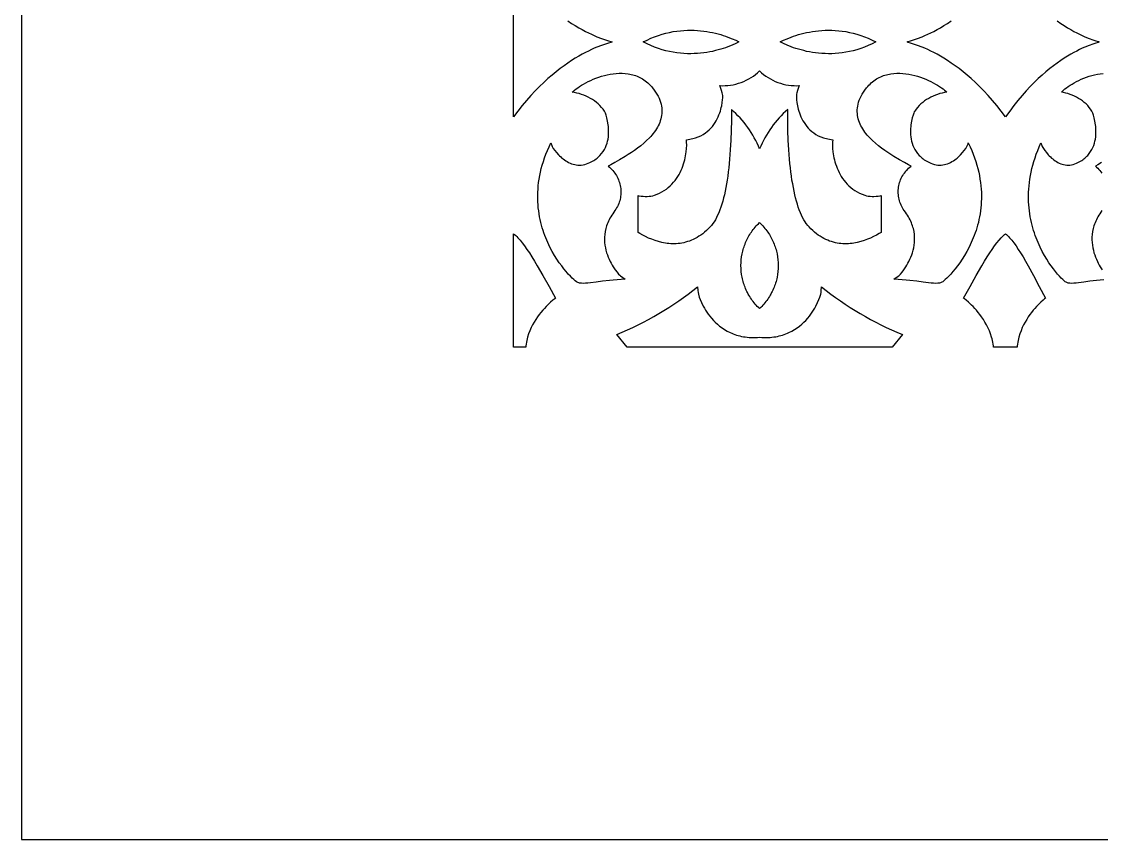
# Model space of a CAD drawing. Extents: x -350 to 350, y -780 to 780.
# Drawn here: x -350 to -174.4, y -780 to -647.1 of the extents above; entities that cross this region are included whole.
import ezdxf

# ---------------------------------------------------------------- set-up
doc = ezdxf.new("R2010")
doc.units = 0
doc.layers.add('BITMAP_LAYER', color=18, linetype='CONTINUOUS')
doc.layers.add('LAYER_1', color=18, linetype='CONTINUOUS')

msp = doc.modelspace()

# ---------------------------------------------------------------- linework, layer by layer
at = {"layer": 'BITMAP_LAYER'}
msp.add_lwpolyline([(-350, -780), (350, -780), (350, 780), (-350, 780)], close=True, dxfattribs=at)
at = {"layer": 'LAYER_1'}
for points in [[(-261.17, -646.94), (-260.57, -647.34), (-259.98, -647.71), (-259.41, -648.05), (-258.86, -648.36), (-258.33, -648.64), (-257.83, -648.89), (-257.35, -649.12), (-256.89, -649.32), (-256.46, -649.51), (-255.69, -649.81), (-255.05, -650.03), (-254.54, -650.19), (-254.18, -650.3), (-253.98, -650.36), (-254.18, -650.43), (-254.54, -650.54), (-255.05, -650.7), (-255.69, -650.92), (-256.46, -651.22), (-256.89, -651.4), (-257.35, -651.61), (-257.83, -651.84), (-258.33, -652.09), (-258.86, -652.37), (-259.41, -652.68), (-259.98, -653.02), (-260.57, -653.39), (-261.17, -653.79), (-261.8, -654.23), (-262.43, -654.7), (-263.08, -655.2), (-263.75, -655.75), (-264.42, -656.33), (-265.1, -656.95), (-265.79, -657.62), (-266.48, -658.33), (-267.18, -659.08), (-267.89, -659.87), (-268.59, -660.72), (-269.3, -661.61), (-270, -662.55), (-270, -638.18)], [(-181.61, -646.94), (-181.04, -647.34), (-180.48, -647.71), (-179.94, -648.05), (-179.41, -648.36), (-178.91, -648.64), (-178.43, -648.89), (-177.98, -649.12), (-177.54, -649.32), (-177.14, -649.51), (-176.41, -649.81), (-175.79, -650.03), (-175.31, -650.19), (-174.97, -650.3), (-174.78, -650.36), (-174.97, -650.43), (-175.31, -650.54), (-175.79, -650.7), (-176.41, -650.92), (-177.14, -651.22), (-177.54, -651.4), (-177.98, -651.61), (-178.43, -651.84), (-178.91, -652.09), (-179.41, -652.37), (-179.94, -652.68), (-180.48, -653.02), (-181.04, -653.39), (-181.61, -653.79), (-182.21, -654.23), (-182.81, -654.7), (-183.43, -655.2), (-184.06, -655.75), (-184.7, -656.33), (-185.34, -656.95), (-186, -657.62), (-186.66, -658.33), (-187.32, -659.08), (-187.99, -659.87), (-188.66, -660.72), (-189.33, -661.61), (-190, -662.55), (-190.71, -661.61), (-191.41, -660.72), (-192.12, -659.87), (-192.82, -659.08), (-193.52, -658.33), (-194.22, -657.62), (-194.91, -656.95), (-195.59, -656.33), (-196.26, -655.75), (-196.92, -655.2), (-197.57, -654.7), (-198.21, -654.23), (-198.83, -653.79), (-199.44, -653.39), (-200.02, -653.02), (-200.59, -652.68), (-201.14, -652.37), (-201.67, -652.09), (-202.18, -651.84), (-202.66, -651.61), (-203.11, -651.4), (-203.54, -651.22), (-204.31, -650.92), (-204.96, -650.7), (-205.46, -650.54), (-205.82, -650.43), (-206.02, -650.36), (-205.82, -650.3), (-205.46, -650.19), (-204.96, -650.03), (-204.31, -649.81), (-203.54, -649.51), (-203.11, -649.32), (-202.66, -649.12), (-202.18, -648.89), (-201.67, -648.64), (-201.14, -648.36), (-200.59, -648.05), (-200.02, -647.71), (-199.44, -647.34), (-198.83, -646.94)], [(-174.02, -689.01), (-174.62, -689.07), (-175.2, -689.13), (-176.28, -689.27), (-177.25, -689.42), (-178.12, -689.53), (-178.51, -689.58), (-178.88, -689.6), (-179.21, -689.61), (-179.53, -689.6), (-179.81, -689.56), (-179.94, -689.53), (-180.06, -689.49), (-180.15, -689.44), (-180.29, -689.34), (-180.47, -689.19), (-180.69, -688.99), (-180.95, -688.74), (-181.23, -688.44), (-181.54, -688.09), (-181.87, -687.7), (-182.21, -687.26), (-182.57, -686.77), (-182.94, -686.25), (-183.3, -685.68), (-183.67, -685.06), (-184.03, -684.41), (-184.37, -683.72), (-184.71, -682.99), (-184.86, -682.61), (-185.02, -682.22), (-185.17, -681.82), (-185.31, -681.41), (-185.44, -680.99), (-185.56, -680.57), (-185.68, -680.13), (-185.79, -679.69), (-185.89, -679.24), (-185.98, -678.78), (-186.06, -678.31), (-186.12, -677.84), (-186.18, -677.35), (-186.22, -676.86), (-186.25, -676.36), (-186.27, -675.85), (-186.27, -675.34), (-186.26, -674.81), (-186.23, -674.28), (-186.19, -673.75), (-186.13, -673.2), (-186.05, -672.65), (-185.96, -672.09), (-185.85, -671.53), (-185.72, -670.96), (-185.57, -670.38), (-185.4, -669.8), (-185.21, -669.21), (-185, -668.61), (-184.77, -668.01), (-184.52, -667.4), (-184.25, -666.79), (-184.21, -666.91), (-184.17, -667.04), (-184.04, -667.34), (-183.86, -667.66), (-183.63, -668.01), (-183.37, -668.36), (-183.06, -668.72), (-182.89, -668.89), (-182.72, -669.06), (-182.53, -669.23), (-182.34, -669.39), (-182.14, -669.54), (-181.94, -669.68), (-181.72, -669.82), (-181.5, -669.94), (-181.27, -670.05), (-181.04, -670.15), (-180.8, -670.23), (-180.56, -670.29), (-180.31, -670.34), (-180.05, -670.37), (-179.8, -670.38), (-179.54, -670.37), (-179.27, -670.33), (-179, -670.27), (-178.73, -670.19), (-178.46, -670.08), (-178.23, -669.97), (-178.02, -669.86), (-177.81, -669.75), (-177.62, -669.63), (-177.44, -669.5), (-177.26, -669.37), (-177.09, -669.23), (-176.94, -669.09), (-176.79, -668.95), (-176.65, -668.81), (-176.39, -668.5), (-176.17, -668.19), (-175.98, -667.86), (-175.81, -667.53), (-175.67, -667.19), (-175.56, -666.84), (-175.47, -666.5), (-175.4, -666.15), (-175.35, -665.8), (-175.32, -665.45), (-175.31, -665.11), (-175.31, -664.77), (-175.33, -664.44), (-175.35, -664.12), (-175.39, -663.81), (-175.48, -663.23), (-175.59, -662.72), (-175.71, -662.29), (-175.82, -661.95), (-175.91, -661.71), (-175.96, -661.6), (-176.17, -661.29), (-176.4, -661), (-176.65, -660.71), (-176.92, -660.45), (-177.2, -660.2), (-177.5, -659.96), (-177.81, -659.74), (-178.13, -659.54), (-178.46, -659.35), (-178.8, -659.18), (-179.15, -659.03), (-179.5, -658.89), (-179.86, -658.77), (-180.22, -658.67), (-180.58, -658.58), (-180.93, -658.51), (-180.76, -658.35), (-180.57, -658.18), (-180.34, -657.99), (-180.08, -657.8), (-179.8, -657.61), (-179.5, -657.41), (-179.18, -657.21), (-178.83, -657.01), (-178.47, -656.81), (-178.09, -656.62), (-177.69, -656.44), (-177.28, -656.27), (-176.85, -656.1), (-176.42, -655.95), (-175.98, -655.82), (-175.52, -655.7), (-175.07, -655.6), (-174.6, -655.53), (-174.14, -655.47)], [(-174.38, -669.97), (-174.99, -670.32), (-175.4, -670.56), (-175.2, -670.73), (-175.02, -670.9), (-174.84, -671.08), (-174.67, -671.27), (-174.52, -671.47), (-174.37, -671.67)], [(-174.34, -677.79), (-174.52, -678.04), (-174.69, -678.29), (-174.84, -678.53), (-174.99, -678.78), (-175.12, -679.03), (-175.24, -679.27), (-175.35, -679.51), (-175.45, -679.76), (-175.54, -680), (-175.63, -680.24), (-175.7, -680.48), (-175.76, -680.71), (-175.86, -681.18), (-175.92, -681.65), (-175.95, -682.1), (-175.96, -682.55), (-175.93, -682.98), (-175.89, -683.41), (-175.82, -683.82), (-175.73, -684.23), (-175.63, -684.62), (-175.51, -684.99), (-175.37, -685.35), (-175.23, -685.7), (-175.08, -686.03), (-174.93, -686.34), (-174.77, -686.63), (-174.61, -686.9), (-174.3, -687.39)]]:
    msp.add_lwpolyline(points, dxfattribs=at)
for points in [[(-240.64, -648.46), (-240.11, -648.49), (-239.59, -648.54), (-239.08, -648.59), (-238.59, -648.67), (-238.11, -648.75), (-237.64, -648.84), (-237.18, -648.95), (-236.75, -649.06), (-236.32, -649.17), (-235.92, -649.3), (-235.53, -649.43), (-235.16, -649.56), (-234.48, -649.83), (-233.88, -650.1), (-233.36, -650.36), (-233.88, -650.63), (-234.48, -650.9), (-235.16, -651.17), (-235.53, -651.3), (-235.92, -651.43), (-236.32, -651.55), (-236.75, -651.67), (-237.18, -651.78), (-237.64, -651.89), (-238.11, -651.98), (-238.59, -652.06), (-239.08, -652.13), (-239.59, -652.19), (-240.11, -652.23), (-240.64, -652.26), (-241.19, -652.27), (-241.74, -652.27), (-242.3, -652.24), (-242.87, -652.2), (-243.45, -652.13), (-244.04, -652.04), (-244.63, -651.93), (-245.23, -651.79), (-245.84, -651.63), (-246.45, -651.43), (-247.06, -651.21), (-247.68, -650.96), (-248.3, -650.68), (-248.92, -650.36), (-248.3, -650.05), (-247.68, -649.77), (-247.06, -649.52), (-246.45, -649.29), (-245.84, -649.1), (-245.23, -648.94), (-244.63, -648.8), (-244.04, -648.69), (-243.45, -648.6), (-242.87, -648.53), (-242.3, -648.48), (-241.74, -648.46), (-241.19, -648.45)], [(-218.27, -648.46), (-217.7, -648.48), (-217.13, -648.53), (-216.55, -648.6), (-215.97, -648.69), (-215.37, -648.8), (-214.77, -648.94), (-214.17, -649.1), (-213.56, -649.29), (-212.94, -649.52), (-212.33, -649.77), (-211.7, -650.05), (-211.08, -650.36), (-211.7, -650.68), (-212.33, -650.96), (-212.94, -651.21), (-213.56, -651.43), (-214.17, -651.63), (-214.77, -651.79), (-215.37, -651.93), (-215.97, -652.04), (-216.55, -652.13), (-217.13, -652.2), (-217.7, -652.24), (-218.27, -652.27), (-218.82, -652.27), (-219.36, -652.26), (-219.89, -652.23), (-220.41, -652.19), (-220.92, -652.13), (-221.42, -652.06), (-221.9, -651.98), (-222.37, -651.89), (-222.82, -651.78), (-223.26, -651.67), (-223.68, -651.55), (-224.08, -651.43), (-224.47, -651.3), (-224.84, -651.17), (-225.53, -650.9), (-226.13, -650.63), (-226.65, -650.36), (-226.13, -650.1), (-225.53, -649.83), (-224.84, -649.56), (-224.47, -649.43), (-224.08, -649.3), (-223.68, -649.17), (-223.26, -649.06), (-222.82, -648.95), (-222.37, -648.84), (-221.9, -648.75), (-221.42, -648.67), (-220.92, -648.59), (-220.41, -648.54), (-219.89, -648.49), (-219.36, -648.46), (-218.82, -648.45)], [(-251.83, -655.47), (-251.35, -655.54), (-251.1, -655.58), (-250.87, -655.63), (-250.63, -655.69), (-250.39, -655.76), (-250.16, -655.84), (-249.92, -655.93), (-249.7, -656.03), (-249.47, -656.14), (-249.24, -656.25), (-249.02, -656.38), (-248.81, -656.53), (-248.59, -656.68), (-248.38, -656.84), (-248.18, -657.02), (-247.98, -657.21), (-247.78, -657.4), (-247.59, -657.62), (-247.4, -657.84), (-247.14, -658.18), (-246.9, -658.52), (-246.69, -658.86), (-246.51, -659.19), (-246.35, -659.52), (-246.22, -659.84), (-246.11, -660.16), (-246.02, -660.48), (-245.96, -660.79), (-245.91, -661.1), (-245.89, -661.41), (-245.89, -661.71), (-245.9, -662.01), (-245.94, -662.3), (-245.99, -662.59), (-246.06, -662.88), (-246.14, -663.16), (-246.24, -663.44), (-246.35, -663.71), (-246.48, -663.98), (-246.62, -664.24), (-246.78, -664.5), (-246.94, -664.76), (-247.12, -665.01), (-247.31, -665.25), (-247.5, -665.5), (-247.71, -665.73), (-247.92, -665.97), (-248.37, -666.41), (-248.84, -666.84), (-249.33, -667.25), (-249.83, -667.64), (-250.34, -668.01), (-250.85, -668.36), (-251.35, -668.68), (-251.84, -668.99), (-252.76, -669.53), (-253.56, -669.97), (-254.2, -670.32), (-254.63, -670.56), (-254.42, -670.73), (-254.23, -670.9), (-254.04, -671.08), (-253.87, -671.27), (-253.7, -671.47), (-253.55, -671.67), (-253.41, -671.88), (-253.27, -672.09), (-253.15, -672.31), (-253.04, -672.53), (-252.94, -672.76), (-252.86, -672.99), (-252.78, -673.23), (-252.71, -673.47), (-252.66, -673.71), (-252.61, -673.95), (-252.58, -674.2), (-252.56, -674.44), (-252.55, -674.69), (-252.56, -674.94), (-252.57, -675.19), (-252.6, -675.44), (-252.63, -675.68), (-252.68, -675.93), (-252.75, -676.17), (-252.82, -676.41), (-252.9, -676.65), (-253, -676.89), (-253.11, -677.12), (-253.24, -677.35), (-253.37, -677.57), (-253.52, -677.79), (-253.71, -678.04), (-253.88, -678.29), (-254.05, -678.53), (-254.2, -678.78), (-254.34, -679.03), (-254.47, -679.27), (-254.58, -679.51), (-254.69, -679.76), (-254.79, -680), (-254.87, -680.24), (-254.95, -680.48), (-255.01, -680.71), (-255.11, -681.18), (-255.18, -681.65), (-255.22, -682.1), (-255.22, -682.55), (-255.2, -682.98), (-255.15, -683.41), (-255.07, -683.82), (-254.98, -684.23), (-254.87, -684.62), (-254.75, -684.99), (-254.61, -685.35), (-254.46, -685.7), (-254.3, -686.03), (-254.13, -686.34), (-253.97, -686.63), (-253.8, -686.9), (-253.47, -687.39), (-253.17, -687.79), (-252.92, -688.09), (-252.73, -688.3), (-252.63, -688.4), (-252.24, -688.67), (-251.83, -688.94), (-252.52, -688.97), (-253.18, -689.01), (-253.81, -689.07), (-254.42, -689.13), (-255.56, -689.27), (-256.58, -689.42), (-257.49, -689.53), (-257.91, -689.58), (-258.29, -689.6), (-258.65, -689.61), (-258.98, -689.6), (-259.27, -689.56), (-259.41, -689.53), (-259.54, -689.49), (-259.64, -689.44), (-259.78, -689.34), (-259.97, -689.19), (-260.2, -688.99), (-260.47, -688.74), (-260.77, -688.44), (-261.1, -688.09), (-261.44, -687.7), (-261.81, -687.26), (-262.18, -686.77), (-262.57, -686.25), (-262.95, -685.68), (-263.34, -685.06), (-263.71, -684.41), (-264.08, -683.72), (-264.43, -682.99), (-264.6, -682.61), (-264.76, -682.22), (-264.91, -681.82), (-265.06, -681.41), (-265.2, -680.99), (-265.33, -680.57), (-265.46, -680.13), (-265.57, -679.69), (-265.67, -679.24), (-265.77, -678.78), (-265.85, -678.31), (-265.92, -677.84), (-265.98, -677.35), (-266.02, -676.86), (-266.06, -676.36), (-266.07, -675.85), (-266.08, -675.34), (-266.06, -674.81), (-266.03, -674.28), (-265.99, -673.75), (-265.93, -673.2), (-265.85, -672.65), (-265.75, -672.09), (-265.63, -671.53), (-265.5, -670.96), (-265.34, -670.38), (-265.16, -669.8), (-264.96, -669.21), (-264.74, -668.61), (-264.5, -668.01), (-264.24, -667.4), (-263.95, -666.79), (-263.91, -666.91), (-263.86, -667.04), (-263.72, -667.34), (-263.54, -667.66), (-263.3, -668.01), (-263.02, -668.36), (-262.7, -668.72), (-262.52, -668.89), (-262.34, -669.06), (-262.14, -669.23), (-261.94, -669.39), (-261.73, -669.54), (-261.51, -669.68), (-261.29, -669.82), (-261.05, -669.94), (-260.82, -670.05), (-260.57, -670.15), (-260.32, -670.23), (-260.06, -670.29), (-259.8, -670.34), (-259.53, -670.37), (-259.26, -670.38), (-258.99, -670.37), (-258.71, -670.33), (-258.43, -670.27), (-258.14, -670.19), (-257.85, -670.08), (-257.62, -669.97), (-257.39, -669.86), (-257.18, -669.75), (-256.97, -669.63), (-256.78, -669.5), (-256.59, -669.37), (-256.42, -669.23), (-256.25, -669.09), (-256.09, -668.95), (-255.95, -668.81), (-255.68, -668.5), (-255.44, -668.19), (-255.24, -667.86), (-255.07, -667.53), (-254.92, -667.19), (-254.8, -666.84), (-254.71, -666.5), (-254.64, -666.15), (-254.58, -665.8), (-254.55, -665.45), (-254.54, -665.11), (-254.54, -664.77), (-254.56, -664.44), (-254.58, -664.12), (-254.62, -663.81), (-254.72, -663.23), (-254.84, -662.72), (-254.96, -662.29), (-255.08, -661.95), (-255.17, -661.71), (-255.22, -661.6), (-255.44, -661.29), (-255.68, -661), (-255.95, -660.71), (-256.23, -660.45), (-256.53, -660.2), (-256.84, -659.96), (-257.17, -659.74), (-257.51, -659.54), (-257.86, -659.35), (-258.22, -659.18), (-258.58, -659.03), (-258.95, -658.89), (-259.33, -658.77), (-259.71, -658.67), (-260.08, -658.58), (-260.46, -658.51), (-260.28, -658.35), (-260.07, -658.18), (-259.83, -657.99), (-259.56, -657.8), (-259.27, -657.61), (-258.95, -657.41), (-258.61, -657.21), (-258.25, -657.01), (-257.86, -656.81), (-257.46, -656.62), (-257.04, -656.44), (-256.61, -656.27), (-256.16, -656.1), (-255.71, -655.95), (-255.24, -655.82), (-254.76, -655.7), (-254.28, -655.6), (-253.8, -655.53), (-253.31, -655.47), (-252.81, -655.45), (-252.32, -655.45)], [(-229.69, -655.37), (-229.35, -655.65), (-229, -655.91), (-228.63, -656.16), (-228.25, -656.38), (-227.85, -656.59), (-227.44, -656.78), (-227.02, -656.94), (-226.59, -657.09), (-226.16, -657.21), (-225.72, -657.31), (-225.28, -657.39), (-224.84, -657.44), (-224.4, -657.46), (-223.97, -657.47), (-223.54, -657.44), (-223.82, -658.24), (-223.93, -658.65), (-223.98, -658.86), (-224.01, -659.07), (-224.02, -659.19), (-224.01, -659.44), (-223.99, -659.79), (-223.93, -660.23), (-223.84, -660.74), (-223.78, -661.02), (-223.71, -661.31), (-223.62, -661.61), (-223.52, -661.91), (-223.41, -662.23), (-223.27, -662.54), (-223.13, -662.86), (-222.96, -663.17), (-222.77, -663.48), (-222.56, -663.79), (-222.33, -664.09), (-222.08, -664.37), (-221.81, -664.65), (-221.51, -664.91), (-221.18, -665.16), (-220.83, -665.39), (-220.45, -665.6), (-220.04, -665.79), (-219.61, -665.95), (-219.38, -666.02), (-219.14, -666.08), (-218.89, -666.14), (-218.64, -666.19), (-218.38, -666.23), (-218.11, -666.27), (-218.15, -666.66), (-218.16, -667.13), (-218.14, -667.66), (-218.08, -668.25), (-218.04, -668.56), (-217.98, -668.87), (-217.91, -669.2), (-217.84, -669.53), (-217.74, -669.86), (-217.64, -670.2), (-217.52, -670.54), (-217.39, -670.88), (-217.24, -671.22), (-217.08, -671.56), (-216.9, -671.89), (-216.71, -672.22), (-216.5, -672.55), (-216.27, -672.86), (-216.02, -673.17), (-215.76, -673.46), (-215.47, -673.75), (-215.17, -674.02), (-214.84, -674.27), (-214.5, -674.51), (-214.13, -674.74), (-213.74, -674.94), (-213.33, -675.12), (-212.89, -675.28), (-212.62, -675.36), (-212.33, -675.42), (-212.03, -675.46), (-211.72, -675.48), (-211.4, -675.48), (-211.06, -675.46), (-210.73, -675.43), (-210.38, -675.37), (-210.24, -675.35), (-210.24, -681.32), (-210.54, -681.5), (-210.99, -681.76), (-211.46, -682), (-211.96, -682.24), (-212.47, -682.45), (-213, -682.65), (-213.55, -682.82), (-214.11, -682.96), (-214.39, -683.02), (-214.68, -683.07), (-214.97, -683.11), (-215.27, -683.15), (-215.56, -683.17), (-215.86, -683.18), (-216.16, -683.18), (-216.46, -683.17), (-216.77, -683.15), (-217.07, -683.11), (-217.38, -683.06), (-217.68, -683), (-217.99, -682.92), (-218.3, -682.83), (-218.61, -682.73), (-218.91, -682.61), (-219.22, -682.47), (-219.53, -682.32), (-219.84, -682.15), (-220.14, -681.96), (-220.45, -681.75), (-220.75, -681.53), (-221.06, -681.29), (-221.36, -681.02), (-221.66, -680.74), (-221.96, -680.44), (-222.18, -680.18), (-222.4, -679.9), (-222.61, -679.6), (-222.81, -679.26), (-223, -678.9), (-223.19, -678.52), (-223.37, -678.12), (-223.54, -677.68), (-223.7, -677.23), (-223.85, -676.75), (-224, -676.25), (-224.14, -675.73), (-224.27, -675.19), (-224.4, -674.63), (-224.51, -674.04), (-224.62, -673.44), (-224.73, -672.81), (-224.82, -672.17), (-224.91, -671.5), (-224.99, -670.82), (-225.06, -670.12), (-225.13, -669.4), (-225.24, -667.91), (-225.33, -666.35), (-225.39, -664.74), (-225.42, -663.06), (-225.42, -661.32), (-225.79, -661.65), (-226.15, -662), (-226.49, -662.35), (-226.83, -662.71), (-227.16, -663.09), (-227.48, -663.47), (-227.78, -663.86), (-228.08, -664.26), (-228.36, -664.67), (-228.63, -665.09), (-228.89, -665.52), (-229.14, -665.95), (-229.38, -666.39), (-229.6, -666.83), (-229.81, -667.28), (-230, -667.73), (-230.2, -667.28), (-230.41, -666.83), (-230.63, -666.39), (-230.86, -665.95), (-231.11, -665.52), (-231.37, -665.09), (-231.64, -664.67), (-231.93, -664.26), (-232.22, -663.86), (-232.53, -663.47), (-232.85, -663.09), (-233.17, -662.71), (-233.51, -662.35), (-233.86, -662), (-234.22, -661.65), (-234.58, -661.32), (-234.59, -663.06), (-234.62, -664.74), (-234.68, -666.35), (-234.76, -667.91), (-234.87, -669.4), (-234.94, -670.12), (-235.01, -670.82), (-235.1, -671.5), (-235.18, -672.17), (-235.28, -672.81), (-235.38, -673.44), (-235.49, -674.04), (-235.61, -674.63), (-235.73, -675.19), (-235.86, -675.73), (-236, -676.25), (-236.15, -676.75), (-236.31, -677.23), (-236.47, -677.68), (-236.64, -678.12), (-236.82, -678.52), (-237, -678.9), (-237.19, -679.26), (-237.4, -679.6), (-237.61, -679.9), (-237.82, -680.18), (-238.05, -680.44), (-238.35, -680.74), (-238.65, -681.02), (-238.95, -681.29), (-239.25, -681.53), (-239.56, -681.75), (-239.86, -681.96), (-240.17, -682.15), (-240.48, -682.32), (-240.78, -682.47), (-241.09, -682.61), (-241.4, -682.73), (-241.71, -682.83), (-242.02, -682.92), (-242.32, -683), (-242.63, -683.06), (-242.93, -683.11), (-243.24, -683.15), (-243.54, -683.17), (-243.84, -683.18), (-244.14, -683.18), (-244.44, -683.17), (-244.74, -683.15), (-245.03, -683.11), (-245.32, -683.07), (-245.61, -683.02), (-245.9, -682.96), (-246.46, -682.82), (-247, -682.65), (-247.53, -682.45), (-248.05, -682.24), (-248.54, -682), (-249.01, -681.76), (-249.46, -681.5), (-249.77, -681.32), (-249.77, -675.35), (-249.62, -675.37), (-249.28, -675.43), (-248.94, -675.46), (-248.61, -675.48), (-248.29, -675.48), (-247.97, -675.46), (-247.67, -675.42), (-247.38, -675.36), (-247.11, -675.28), (-246.68, -675.12), (-246.26, -674.94), (-245.87, -674.74), (-245.51, -674.51), (-245.16, -674.27), (-244.84, -674.02), (-244.53, -673.75), (-244.25, -673.46), (-243.98, -673.17), (-243.73, -672.86), (-243.51, -672.55), (-243.29, -672.22), (-243.1, -671.89), (-242.92, -671.56), (-242.76, -671.22), (-242.61, -670.88), (-242.48, -670.54), (-242.36, -670.2), (-242.26, -669.86), (-242.17, -669.53), (-242.09, -669.2), (-242.02, -668.87), (-241.97, -668.56), (-241.93, -668.25), (-241.87, -667.66), (-241.85, -667.13), (-241.86, -666.66), (-241.9, -666.27), (-241.63, -666.23), (-241.36, -666.19), (-241.11, -666.14), (-240.87, -666.08), (-240.63, -666.02), (-240.4, -665.95), (-239.96, -665.79), (-239.55, -665.6), (-239.17, -665.39), (-238.82, -665.16), (-238.5, -664.91), (-238.2, -664.65), (-237.92, -664.37), (-237.67, -664.09), (-237.44, -663.79), (-237.23, -663.48), (-237.05, -663.17), (-236.88, -662.86), (-236.73, -662.54), (-236.6, -662.23), (-236.48, -661.91), (-236.38, -661.61), (-236.29, -661.31), (-236.22, -661.02), (-236.16, -660.74), (-236.07, -660.23), (-236.02, -659.79), (-235.99, -659.44), (-235.98, -659.19), (-235.99, -659.07), (-236.03, -658.86), (-236.07, -658.65), (-236.19, -658.24), (-236.47, -657.44), (-236.04, -657.47), (-235.6, -657.46), (-235.16, -657.44), (-234.72, -657.39), (-234.28, -657.31), (-233.84, -657.21), (-233.41, -657.09), (-232.98, -656.94), (-232.57, -656.78), (-232.16, -656.59), (-231.76, -656.38), (-231.37, -656.16), (-231, -655.91), (-230.65, -655.65), (-230.32, -655.37), (-230, -655.07)], [(-207.19, -655.45), (-206.7, -655.47), (-206.21, -655.53), (-205.72, -655.6), (-205.24, -655.7), (-204.76, -655.82), (-204.3, -655.95), (-203.84, -656.1), (-203.39, -656.27), (-202.96, -656.44), (-202.54, -656.62), (-202.14, -656.81), (-201.76, -657.01), (-201.4, -657.21), (-201.05, -657.41), (-200.73, -657.61), (-200.44, -657.8), (-200.17, -657.99), (-199.93, -658.18), (-199.72, -658.35), (-199.55, -658.51), (-199.92, -658.58), (-200.3, -658.67), (-200.68, -658.77), (-201.05, -658.89), (-201.42, -659.03), (-201.79, -659.18), (-202.15, -659.35), (-202.5, -659.54), (-202.84, -659.74), (-203.16, -659.96), (-203.48, -660.2), (-203.78, -660.45), (-204.06, -660.71), (-204.32, -661), (-204.56, -661.29), (-204.78, -661.6), (-204.84, -661.71), (-204.93, -661.95), (-205.04, -662.29), (-205.17, -662.72), (-205.29, -663.23), (-205.38, -663.81), (-205.42, -664.12), (-205.45, -664.44), (-205.46, -664.77), (-205.47, -665.11), (-205.45, -665.45), (-205.42, -665.8), (-205.37, -666.15), (-205.3, -666.5), (-205.2, -666.84), (-205.08, -667.19), (-204.94, -667.53), (-204.76, -667.86), (-204.56, -668.19), (-204.33, -668.5), (-204.06, -668.81), (-203.91, -668.95), (-203.75, -669.09), (-203.59, -669.23), (-203.41, -669.37), (-203.23, -669.5), (-203.03, -669.63), (-202.83, -669.75), (-202.61, -669.86), (-202.39, -669.97), (-202.15, -670.08), (-201.86, -670.19), (-201.58, -670.27), (-201.3, -670.33), (-201.02, -670.37), (-200.74, -670.38), (-200.47, -670.37), (-200.2, -670.34), (-199.94, -670.29), (-199.69, -670.23), (-199.43, -670.15), (-199.19, -670.05), (-198.95, -669.94), (-198.72, -669.82), (-198.49, -669.68), (-198.27, -669.54), (-198.06, -669.39), (-197.86, -669.23), (-197.67, -669.06), (-197.48, -668.89), (-197.31, -668.72), (-196.99, -668.36), (-196.71, -668.01), (-196.47, -667.66), (-196.28, -667.34), (-196.14, -667.04), (-196.09, -666.91), (-196.06, -666.79), (-195.77, -667.4), (-195.5, -668.01), (-195.26, -668.61), (-195.04, -669.21), (-194.84, -669.8), (-194.66, -670.38), (-194.51, -670.96), (-194.37, -671.53), (-194.25, -672.09), (-194.16, -672.65), (-194.08, -673.2), (-194.01, -673.75), (-193.97, -674.28), (-193.94, -674.81), (-193.93, -675.34), (-193.93, -675.85), (-193.95, -676.36), (-193.98, -676.86), (-194.03, -677.35), (-194.08, -677.84), (-194.15, -678.31), (-194.24, -678.78), (-194.33, -679.24), (-194.43, -679.69), (-194.55, -680.13), (-194.67, -680.57), (-194.8, -680.99), (-194.94, -681.41), (-195.09, -681.82), (-195.25, -682.22), (-195.41, -682.61), (-195.58, -682.99), (-195.92, -683.72), (-196.29, -684.41), (-196.67, -685.06), (-197.05, -685.68), (-197.44, -686.25), (-197.82, -686.77), (-198.2, -687.26), (-198.56, -687.7), (-198.91, -688.09), (-199.23, -688.44), (-199.53, -688.74), (-199.8, -688.99), (-200.03, -689.19), (-200.22, -689.34), (-200.37, -689.44), (-200.46, -689.49), (-200.59, -689.53), (-200.73, -689.56), (-201.03, -689.6), (-201.36, -689.61), (-201.71, -689.6), (-202.1, -689.58), (-202.51, -689.53), (-203.42, -689.42), (-204.45, -689.27), (-205.58, -689.13), (-206.19, -689.07), (-206.82, -689.01), (-207.48, -688.97), (-208.17, -688.94), (-207.77, -688.67), (-207.37, -688.4), (-207.27, -688.3), (-207.09, -688.09), (-206.83, -687.79), (-206.53, -687.39), (-206.2, -686.9), (-206.04, -686.63), (-205.87, -686.34), (-205.71, -686.03), (-205.55, -685.7), (-205.4, -685.35), (-205.26, -684.99), (-205.13, -684.62), (-205.02, -684.23), (-204.93, -683.82), (-204.86, -683.41), (-204.81, -682.98), (-204.79, -682.55), (-204.79, -682.1), (-204.82, -681.65), (-204.89, -681.18), (-204.99, -680.71), (-205.06, -680.48), (-205.13, -680.24), (-205.22, -680), (-205.31, -679.76), (-205.42, -679.51), (-205.54, -679.27), (-205.67, -679.03), (-205.81, -678.78), (-205.96, -678.53), (-206.12, -678.29), (-206.3, -678.04), (-206.49, -677.79), (-206.63, -677.57), (-206.77, -677.35), (-206.89, -677.12), (-207, -676.89), (-207.1, -676.65), (-207.19, -676.41), (-207.26, -676.17), (-207.32, -675.93), (-207.37, -675.68), (-207.41, -675.44), (-207.43, -675.19), (-207.45, -674.94), (-207.45, -674.69), (-207.44, -674.44), (-207.42, -674.2), (-207.39, -673.95), (-207.35, -673.71), (-207.29, -673.47), (-207.23, -673.23), (-207.15, -672.99), (-207.06, -672.76), (-206.96, -672.53), (-206.85, -672.31), (-206.73, -672.09), (-206.6, -671.88), (-206.45, -671.67), (-206.3, -671.47), (-206.14, -671.27), (-205.96, -671.08), (-205.78, -670.9), (-205.58, -670.73), (-205.37, -670.56), (-205.8, -670.32), (-206.44, -669.97), (-207.24, -669.53), (-208.17, -668.99), (-208.65, -668.68), (-209.16, -668.36), (-209.66, -668.01), (-210.17, -667.64), (-210.67, -667.25), (-211.16, -666.84), (-211.63, -666.41), (-212.08, -665.97), (-212.29, -665.73), (-212.5, -665.5), (-212.7, -665.25), (-212.88, -665.01), (-213.06, -664.76), (-213.23, -664.5), (-213.38, -664.24), (-213.52, -663.98), (-213.65, -663.71), (-213.77, -663.44), (-213.86, -663.16), (-213.95, -662.88), (-214.02, -662.59), (-214.07, -662.3), (-214.1, -662.01), (-214.12, -661.71), (-214.11, -661.41), (-214.09, -661.1), (-214.05, -660.79), (-213.98, -660.48), (-213.9, -660.16), (-213.79, -659.84), (-213.65, -659.52), (-213.49, -659.19), (-213.31, -658.86), (-213.1, -658.52), (-212.87, -658.18), (-212.61, -657.84), (-212.42, -657.62), (-212.23, -657.4), (-212.03, -657.21), (-211.83, -657.02), (-211.62, -656.84), (-211.41, -656.68), (-211.2, -656.53), (-210.98, -656.38), (-210.76, -656.25), (-210.54, -656.14), (-210.31, -656.03), (-210.08, -655.93), (-209.85, -655.84), (-209.61, -655.76), (-209.38, -655.69), (-209.14, -655.63), (-208.9, -655.58), (-208.66, -655.54), (-208.17, -655.47), (-207.68, -655.45)], [(-229.82, -679.91), (-229.64, -680.1), (-229.46, -680.28), (-229.29, -680.47), (-229.13, -680.67), (-228.97, -680.86), (-228.82, -681.06), (-228.68, -681.27), (-228.54, -681.47), (-228.41, -681.68), (-228.28, -681.89), (-228.16, -682.11), (-228.04, -682.32), (-227.93, -682.54), (-227.83, -682.76), (-227.73, -682.98), (-227.64, -683.21), (-227.55, -683.43), (-227.47, -683.66), (-227.4, -683.89), (-227.33, -684.12), (-227.27, -684.35), (-227.16, -684.82), (-227.08, -685.29), (-227.02, -685.77), (-226.99, -686.24), (-226.97, -686.72), (-226.99, -687.2), (-227.02, -687.68), (-227.08, -688.15), (-227.16, -688.62), (-227.21, -688.86), (-227.27, -689.09), (-227.33, -689.32), (-227.4, -689.55), (-227.47, -689.78), (-227.55, -690.01), (-227.64, -690.24), (-227.73, -690.46), (-227.83, -690.69), (-227.93, -690.91), (-228.04, -691.12), (-228.16, -691.34), (-228.28, -691.55), (-228.41, -691.76), (-228.54, -691.97), (-228.68, -692.18), (-228.82, -692.38), (-228.97, -692.58), (-229.13, -692.78), (-229.29, -692.97), (-229.46, -693.16), (-229.64, -693.35), (-229.82, -693.53), (-230, -693.71), (-230.19, -693.53), (-230.37, -693.35), (-230.54, -693.16), (-230.71, -692.97), (-230.87, -692.78), (-231.03, -692.58), (-231.18, -692.38), (-231.33, -692.18), (-231.47, -691.97), (-231.6, -691.76), (-231.73, -691.55), (-231.85, -691.34), (-231.96, -691.12), (-232.07, -690.91), (-232.18, -690.69), (-232.27, -690.46), (-232.36, -690.24), (-232.45, -690.01), (-232.53, -689.78), (-232.6, -689.55), (-232.67, -689.32), (-232.73, -689.09), (-232.79, -688.86), (-232.84, -688.62), (-232.92, -688.15), (-232.98, -687.68), (-233.02, -687.2), (-233.03, -686.72), (-233.02, -686.24), (-232.98, -685.77), (-232.92, -685.29), (-232.84, -684.82), (-232.73, -684.35), (-232.67, -684.12), (-232.6, -683.89), (-232.53, -683.66), (-232.45, -683.43), (-232.36, -683.21), (-232.27, -682.98), (-232.18, -682.76), (-232.07, -682.54), (-231.96, -682.32), (-231.85, -682.11), (-231.73, -681.89), (-231.6, -681.68), (-231.47, -681.47), (-231.33, -681.27), (-231.18, -681.06), (-231.03, -680.86), (-230.87, -680.67), (-230.71, -680.47), (-230.54, -680.28), (-230.37, -680.1), (-230.19, -679.91), (-230, -679.74)], [(-269.83, -681.69), (-269.66, -681.84), (-269.48, -682), (-269.3, -682.18), (-268.95, -682.57), (-268.58, -683.02), (-268.21, -683.52), (-267.82, -684.08), (-267.42, -684.67), (-267.01, -685.32), (-266.59, -686.01), (-266.16, -686.75), (-265.24, -688.35), (-264.24, -690.1), (-263.17, -692), (-263.32, -692.12), (-263.6, -692.35), (-263.99, -692.68), (-264.46, -693.13), (-264.72, -693.39), (-264.99, -693.67), (-265.27, -693.98), (-265.55, -694.32), (-265.84, -694.68), (-266.12, -695.06), (-266.39, -695.46), (-266.66, -695.89), (-266.91, -696.34), (-267.15, -696.81), (-267.36, -697.3), (-267.56, -697.82), (-267.73, -698.35), (-267.8, -698.63), (-267.87, -698.91), (-267.92, -699.19), (-267.97, -699.48), (-268.01, -699.78), (-268.03, -700), (-270, -700), (-270, -681.55)], [(-189.84, -681.69), (-189.67, -681.84), (-189.51, -682), (-189.34, -682.18), (-189, -682.57), (-188.65, -683.02), (-188.29, -683.52), (-187.93, -684.08), (-187.55, -684.67), (-187.16, -685.32), (-186.76, -686.01), (-186.35, -686.75), (-185.47, -688.35), (-184.53, -690.1), (-183.51, -692), (-183.65, -692.12), (-183.91, -692.35), (-184.29, -692.68), (-184.74, -693.13), (-184.98, -693.39), (-185.24, -693.67), (-185.51, -693.98), (-185.77, -694.32), (-186.04, -694.68), (-186.31, -695.06), (-186.57, -695.46), (-186.82, -695.89), (-187.06, -696.34), (-187.29, -696.81), (-187.49, -697.3), (-187.68, -697.82), (-187.84, -698.35), (-187.91, -698.63), (-187.97, -698.91), (-188.02, -699.19), (-188.07, -699.48), (-188.11, -699.78), (-188.13, -700), (-191.97, -700), (-191.99, -699.78), (-192.03, -699.48), (-192.08, -699.19), (-192.14, -698.91), (-192.2, -698.63), (-192.28, -698.35), (-192.45, -697.82), (-192.64, -697.3), (-192.86, -696.81), (-193.09, -696.34), (-193.35, -695.89), (-193.61, -695.46), (-193.89, -695.06), (-194.17, -694.68), (-194.45, -694.32), (-194.73, -693.98), (-195.01, -693.67), (-195.28, -693.39), (-195.54, -693.13), (-196.02, -692.68), (-196.41, -692.35), (-196.69, -692.12), (-196.83, -692), (-195.76, -690.1), (-194.77, -688.35), (-193.85, -686.75), (-193.41, -686.01), (-192.99, -685.32), (-192.58, -684.67), (-192.18, -684.08), (-191.8, -683.52), (-191.42, -683.02), (-191.06, -682.57), (-190.7, -682.18), (-190.52, -682), (-190.35, -681.84), (-190.17, -681.69), (-190, -681.55)], [(-219.16, -690.77), (-218.4, -691.35), (-217.63, -691.91), (-216.85, -692.46), (-216.06, -693), (-215.26, -693.52), (-214.45, -694.03), (-213.63, -694.52), (-212.8, -695), (-211.96, -695.46), (-211.12, -695.91), (-210.26, -696.34), (-209.4, -696.76), (-208.54, -697.16), (-207.66, -697.54), (-206.78, -697.9), (-208.46, -700), (-251.55, -700), (-253.22, -697.9), (-252.34, -697.54), (-251.47, -697.16), (-250.6, -696.76), (-249.74, -696.34), (-248.89, -695.91), (-248.04, -695.46), (-247.21, -695), (-246.38, -694.52), (-245.56, -694.03), (-244.75, -693.52), (-243.95, -693), (-243.15, -692.46), (-242.37, -691.91), (-241.6, -691.35), (-240.84, -690.77), (-240.1, -690.18), (-240.03, -690.79), (-240, -691.09), (-239.95, -691.39), (-239.82, -691.83), (-239.66, -692.24), (-239.44, -692.74), (-239.15, -693.32), (-238.98, -693.63), (-238.79, -693.95), (-238.58, -694.28), (-238.35, -694.61), (-238.09, -694.95), (-237.82, -695.28), (-237.52, -695.62), (-237.2, -695.94), (-236.86, -696.26), (-236.5, -696.56), (-236.1, -696.86), (-235.69, -697.13), (-235.25, -697.39), (-234.78, -697.62), (-234.53, -697.73), (-234.28, -697.83), (-234.02, -697.92), (-233.76, -698.01), (-233.49, -698.09), (-233.21, -698.16), (-232.92, -698.22), (-232.63, -698.28), (-232.32, -698.32), (-232.02, -698.36), (-231.7, -698.39), (-231.38, -698.4), (-231.04, -698.41), (-230.7, -698.41), (-230.36, -698.39), (-230, -698.36), (-229.65, -698.39), (-229.3, -698.41), (-228.96, -698.41), (-228.63, -698.4), (-228.3, -698.39), (-227.99, -698.36), (-227.68, -698.32), (-227.38, -698.28), (-227.08, -698.22), (-226.8, -698.16), (-226.52, -698.09), (-226.25, -698.01), (-225.98, -697.92), (-225.72, -697.83), (-225.47, -697.73), (-225.23, -697.62), (-224.76, -697.39), (-224.32, -697.13), (-223.9, -696.86), (-223.51, -696.56), (-223.14, -696.26), (-222.8, -695.94), (-222.48, -695.62), (-222.18, -695.28), (-221.91, -694.95), (-221.66, -694.61), (-221.43, -694.28), (-221.22, -693.95), (-221.02, -693.63), (-220.85, -693.32), (-220.56, -692.74), (-220.34, -692.24), (-220.19, -691.83), (-220.05, -691.39), (-220.01, -691.09), (-219.97, -690.79), (-219.91, -690.18)]]:
    msp.add_lwpolyline(points, close=True, dxfattribs=at)

doc.saveas('drawing.dxf')
